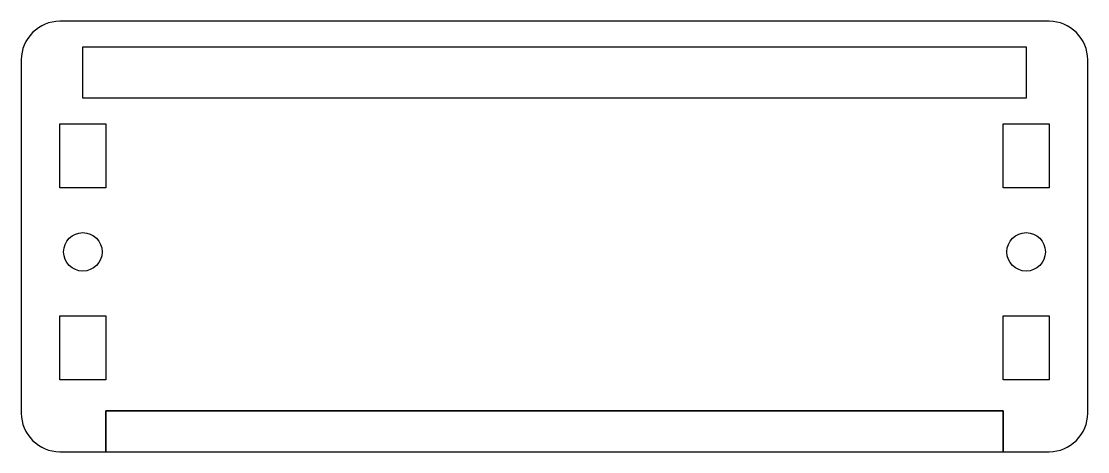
# Model space of a CAD drawing. Header units: millimetres. Extents: x -76.6 to 6.6, y -3.6 to 30.
import ezdxf

# ---------------------------------------------------------------- set-up
doc = ezdxf.new("R2010")
doc.units = ezdxf.units.MM

msp = doc.modelspace()

# ---------------------------------------------------------------- linework, layer by layer
msp.add_lwpolyline([(-73.6, -3.6), (-70, -3.6), (-70, -0.4), (0, -0.4), (0, -3.6), (3.6, -3.6, 0.414214), (6.6, -0.6), (6.6, 27, 0.414214), (3.6, 30), (-73.6, 30, 0.414214), (-76.6, 27), (-76.6, -0.6, 0.414214)], format="xyb", close=True)
msp.add_lwpolyline([(0, -3.6), (3.6, -3.6, 0.414214), (6.6, -0.6), (6.6, 27, 0.414214), (3.6, 30), (-73.6, 30, 0.414214), (-76.6, 27), (-76.6, -0.6, 0.414214), (-73.6, -3.6), (-70, -3.6)], format="xyb")
for points in [[(-71.8, 24), (-71.8, 28), (1.8, 28), (1.8, 24)], [(-73.6, 22), (-70, 22), (-70, 17), (-73.6, 17)], [(3.6, 17), (0, 17), (0, 22), (3.6, 22)], [(-73.6, 2), (-73.6, 7), (-70, 7), (-70, 2)], [(3.6, 2), (0, 2), (0, 7), (3.6, 7)], [(-70, -3.6), (0, -3.6), (0, -0.4), (-70, -0.4)]]:
    msp.add_lwpolyline(points, close=True)
msp.add_lwpolyline([(-70, -3.6), (-70, -0.4), (0, -0.4), (0, -3.6)])
for centre in [(-71.8, 12), (1.8, 12)]:
    msp.add_circle(centre, 1.5)

doc.saveas('drawing.dxf')
